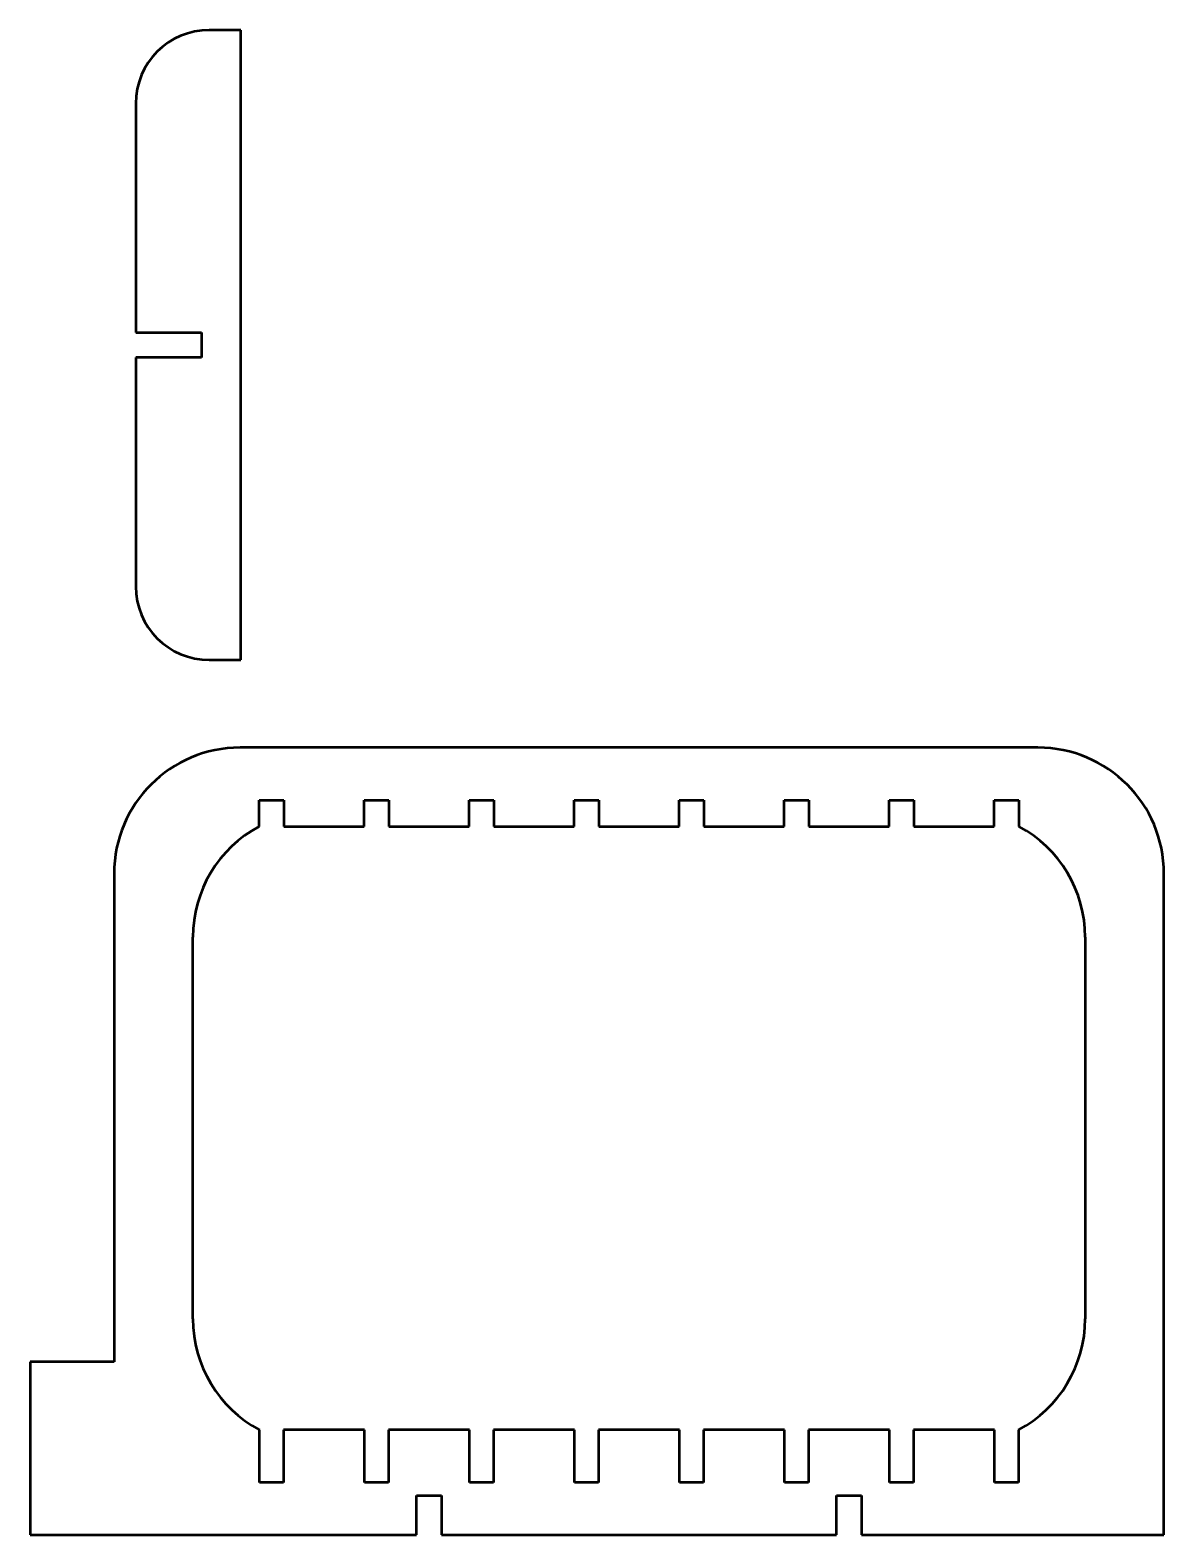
# Model space of a CAD drawing. Header units: inches. Extents: x 0.2 to 11, y 0.1 to 14.5.
import ezdxf

# ---------------------------------------------------------------- set-up
doc = ezdxf.new("R2010")
doc.units = ezdxf.units.IN
doc.header["$MEASUREMENT"] = 0
doc.layers.add('Visible (ANSI)', color=7, linetype='Continuous', lineweight=50)

msp = doc.modelspace()

# ---------------------------------------------------------------- linework, layer by layer
at = {"layer": 'Visible (ANSI)'}
for p, q in [((2.179, 14.456), (1.879, 14.456)), ((2.179, 8.456), (2.179, 14.456)), ((1.179, 13.756), (1.179, 11.574)), ((1.179, 11.574), (1.804, 11.574)), ((1.804, 11.574), (1.804, 11.338)), ((1.179, 11.338), (1.179, 9.156)), ((1.804, 11.338), (1.179, 11.338)), ((1.879, 8.456), (2.179, 8.456)), ((9.773, 7.62), (2.173, 7.62)), ((2.355, 6.87), (2.355, 7.12)), ((2.355, 7.12), (2.591, 7.12)), ((2.591, 7.12), (2.591, 6.87)), ((3.355, 6.87), (3.355, 7.12)), ((3.355, 7.12), (3.591, 7.12)), ((3.591, 7.12), (3.591, 6.87)), ((4.355, 6.87), (4.355, 7.12)), ((4.355, 7.12), (4.591, 7.12)), ((4.591, 7.12), (4.591, 6.87)), ((5.355, 6.87), (5.355, 7.12)), ((5.355, 7.12), (5.591, 7.12)), ((5.591, 7.12), (5.591, 6.87)), ((6.355, 6.87), (6.355, 7.12)), ((6.355, 7.12), (6.591, 7.12)), ((6.591, 7.12), (6.591, 6.87)), ((7.355, 6.87), (7.355, 7.12)), ((7.355, 7.12), (7.591, 7.12)), ((7.591, 7.12), (7.591, 6.87)), ((8.355, 6.87), (8.355, 7.12)), ((8.355, 7.12), (8.591, 7.12)), ((8.591, 7.12), (8.591, 6.87)), ((9.355, 6.87), (9.355, 7.12)), ((9.355, 7.12), (9.591, 7.12)), ((9.591, 7.12), (9.591, 6.87)), ((2.591, 6.87), (3.355, 6.87)), ((3.591, 6.87), (4.355, 6.87)), ((4.591, 6.87), (5.355, 6.87)), ((5.591, 6.87), (6.355, 6.87)), ((6.591, 6.87), (7.355, 6.87)), ((7.591, 6.87), (8.355, 6.87)), ((8.591, 6.87), (9.355, 6.87)), ((0.973, 6.42), (0.973, 1.77)), ((10.973, 0.12), (10.973, 6.42)), ((1.723, 2.178), (1.723, 5.813)), ((10.223, 5.813), (10.223, 2.178)), ((0.173, 1.77), (0.173, 0.12)), ((0.973, 1.77), (0.173, 1.77)), ((2.358, 0.62), (2.358, 1.12)), ((3.358, 1.12), (2.588, 1.12)), ((2.588, 1.12), (2.588, 0.62)), ((3.358, 0.62), (3.358, 1.12)), ((4.358, 1.12), (3.588, 1.12)), ((3.588, 1.12), (3.588, 0.62)), ((4.358, 0.62), (4.358, 1.12)), ((5.358, 1.12), (4.588, 1.12)), ((4.588, 1.12), (4.588, 0.62)), ((5.358, 0.62), (5.358, 1.12)), ((6.358, 1.12), (5.588, 1.12)), ((5.588, 1.12), (5.588, 0.62)), ((6.358, 0.62), (6.358, 1.12)), ((7.358, 1.12), (6.588, 1.12)), ((6.588, 1.12), (6.588, 0.62)), ((7.358, 0.62), (7.358, 1.12)), ((8.358, 1.12), (7.588, 1.12)), ((7.588, 1.12), (7.588, 0.62)), ((8.358, 0.62), (8.358, 1.12)), ((9.358, 1.12), (8.588, 1.12)), ((8.588, 1.12), (8.588, 0.62)), ((9.358, 0.62), (9.358, 1.12)), ((9.588, 1.12), (9.588, 0.62)), ((2.588, 0.62), (2.358, 0.62)), ((3.588, 0.62), (3.358, 0.62)), ((4.588, 0.62), (4.358, 0.62)), ((5.588, 0.62), (5.358, 0.62)), ((6.588, 0.62), (6.358, 0.62)), ((7.588, 0.62), (7.358, 0.62)), ((8.588, 0.62), (8.358, 0.62)), ((9.588, 0.62), (9.358, 0.62)), ((3.855, 0.12), (3.855, 0.495)), ((3.855, 0.495), (4.091, 0.495)), ((4.091, 0.495), (4.091, 0.12)), ((7.855, 0.12), (7.855, 0.495)), ((7.855, 0.495), (8.091, 0.495)), ((8.091, 0.495), (8.091, 0.12)), ((0.173, 0.12), (3.855, 0.12)), ((4.091, 0.12), (7.855, 0.12)), ((8.091, 0.12), (10.973, 0.12))]:
    msp.add_line(p, q, dxfattribs=at)
for centre, radius, start, end in [((1.879, 13.756), 0.7, 90, 180), ((1.879, 9.156), 0.7, 180, 270), ((2.173, 6.42), 1.2, 90, 180), ((9.773, 6.42), 1.2, 0, 90), ((2.923, 5.813), 1.2, 118.2509, 180), ((9.023, 5.813), 1.2, 0, 61.7372), ((2.923, 2.178), 1.2, 180, 241.9116), ((9.023, 2.178), 1.2, 298.0884, 0)]:
    msp.add_arc(centre, radius, start, end, dxfattribs=at)

doc.saveas('drawing.dxf')
